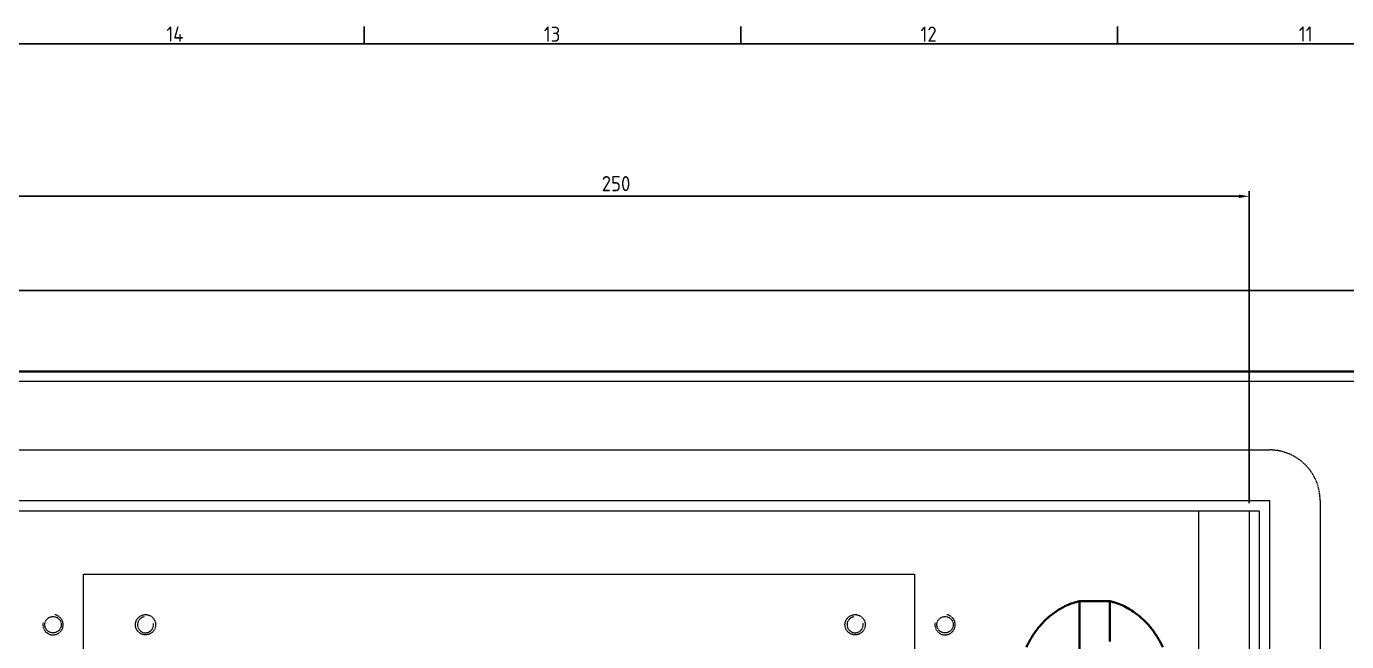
# Model space of a CAD drawing. Header units: millimetres. Extents: x 0 to 3567, y 0 to 2523.
# Drawn here: x 469 to 1250, y 2109 to 2473 of the extents above; entities that cross this region are included whole.
import ezdxf

# ---------------------------------------------------------------- set-up
doc = ezdxf.new("R2010")
doc.units = ezdxf.units.MM
doc.header["$LTSCALE"] = 3
doc.linetypes.add('DASHED', pattern=[0.2067, 0.1654, -0.0413])
doc.layers.get('0').update_dxf_attribs({"color": 3, "lineweight": 25, "true_color": 0x00ff00})
for name, color, linetype, lineweight, true_color in [('가려진 것(ISO)', 2, 'DASHED', 18, 0xffff00), ('가시적인 것(ISO)', 3, 'Continuous', 40, 0x00ff00), ('치수(ISO)', 2, 'Continuous', 25, 0xffff00)]:
    doc.layers.add(name, color=color, linetype=linetype, lineweight=lineweight, true_color=true_color)
doc.layers.add('경계(ISO)', color=7, linetype='Continuous', lineweight=25)
doc.layers.add('끊기 선(JIS)', color=7, linetype='Continuous', lineweight=25)
doc.styles.add('문자 텍스트_PSTEK_POSCO', font='isocp.shx')
doc.styles.add('치수 텍스트_PSTEK_POSCO', font='isocp.shx')
doc.dimstyles.new('치수_PSTEK_POSCO', dxfattribs={"dimscale": 3, "dimtxt": 3, "dimasz": 2, "dimexe": 1, "dimexo": 1.5, "dimgap": 1, "dimtad": 1, "dimrnd": 1e-08, "dimdsep": 46, "dimtxsty": '치수 텍스트_PSTEK_POSCO', "dimcen": 0.09, "dimdle": 10, "dimclrd": 7, "dimclre": 7, "dimclrt": 2, "dimadec": 1, "dimazin": 2, "dimtfac": 1, "dimtmove": 0, "dimatfit": 3, "dimfxl": 1, "dimtolj": 1, "dimlwd": -1, "dimlwe": -1, "dimarcsym": 0})

# ---------------------------------------------------------------- blocks, each defined once
blk = doc.blocks.new('경계 Default Border')
at = {"layer": '경계(ISO)'}
for p, q in [((222.94, 821), (222.94, 824.4)), ((297.25, 821), (297.25, 824.4)), ((371.56, 821), (371.56, 824.4))]:
    blk.add_line(p, q, dxfattribs=at)
at = {"layer": '경계(ISO)', "flags": 128}
blk.add_lwpolyline([(20, 20), (20, 821), (1169, 821), (1169, 20), (20, 20)], dxfattribs=at)
at = {"layer": '경계(ISO)', "color": 2, "true_color": 0xffff00, "char_height": 3, "attachment_point": 7, "style": '문자 텍스트_PSTEK_POSCO'}
for s, insert in [('14', (183.93, 821.4)), ('13', (258.41, 821.37)), ('12', (332.72, 821.37)), ('11', (407.37, 821.4))]:
    blk.add_mtext(s, dxfattribs=dict(at, insert=insert))
blk = doc.blocks.new('*D45')
at = {"layer": 'Defpoints', "color": 0, "transparency": 16777216}
for p in [(442.69, 2372.63), (442.69, 2186.41), (1192.69, 2186.41)]:
    blk.add_point(p, dxfattribs=at)
at = {"layer": '치수(ISO)', "color": 7, "transparency": 16777216}
for p, q in [((442.69, 2190.91), (442.69, 2375.63)), ((1192.69, 2190.91), (1192.69, 2375.63)), ((1186.69, 2372.63), (448.69, 2372.63))]:
    blk.add_line(p, q, dxfattribs=at)
for points in [[(448.69, 2373.63), (448.69, 2371.63), (442.69, 2372.63)], [(1186.69, 2373.63), (1186.69, 2371.63), (1192.69, 2372.63)]]:
    blk.add_solid(points, dxfattribs=at)
at = {"layer": '치수(ISO)', "color": 2, "transparency": 16777216, "insert": (809.47, 2380.13), "char_height": 9, "attachment_point": 4, "style": '치수 텍스트_PSTEK_POSCO'}
blk.add_mtext('\\A1;250', dxfattribs=at)

msp = doc.modelspace()

# ---------------------------------------------------------------- linework, layer by layer
at = {"layer": '가려진 것(ISO)'}
for p, q in [((1279.6861, 2262.9146), (361.6861, 2262.9146)), ((436.6861, 2222.4146), (1204.6861, 2222.4146)), ((436.6861, 2192.4146), (1204.6861, 2192.4146)), ((1204.6861, 2192.4146), (1204.6861, 1715.4146)), ((1234.6861, 2192.4146), (1234.6861, 1715.4146)), ((442.6861, 2186.4146), (1198.6861, 2186.4146)), ((1162.6861, 2186.4146), (1162.6861, 2006.4146)), ((1192.6861, 2186.4146), (1192.6861, 2006.4146)), ((1198.6861, 2186.4146), (1198.6861, 1721.4146)), ((502.6861, 2100.9146), (502.6861, 2148.9146)), ((502.6861, 2148.9146), (994.6861, 2148.9146)), ((994.6861, 2148.9146), (994.6861, 2100.9146))]:
    msp.add_line(p, q, dxfattribs=at)
for centre, radius in [((484.6861, 2118.9146), 4.863), ((539.4361, 2118.9146), 6), ((959.4361, 2118.9146), 6), ((1012.6861, 2118.9146), 4.863)]:
    msp.add_circle(centre, radius, dxfattribs=at)
for centre, radius, start, end in [((1204.6861, 2192.4146), 30, 0, 90), ((484.6861, 2118.9146), 6, 170, 80), ((539.4361, 2118.9146), 4.746, 100, 10), ((959.4361, 2118.9146), 4.746, 100, 10), ((1012.6861, 2118.9146), 6, 170, 80)]:
    msp.add_arc(centre, radius, start, end, dxfattribs=at)
at = {"layer": '가시적인 것(ISO)'}
for p, q in [((1285.6861, 2268.9146), (355.6861, 2268.9146)), ((1110.1861, 2132.8676), (1092.1861, 2132.8676)), ((1092.1861, 2108.9204), (1092.1861, 2132.8676)), ((1110.1861, 2108.9204), (1110.1861, 2132.8676)), ((1092.1861, 2089.2745), (1092.1861, 2108.9204))]:
    msp.add_line(p, q, dxfattribs=at)
for points, knots in [([(1060.7955, 2105.6094), (1062.3058, 2108.8625), (1064.1069, 2111.9813), (1068.3039, 2117.804), (1070.6936, 2120.498), (1074.6999, 2124.0921), (1076.1031, 2125.2136), (1079.7702, 2127.7983), (1082.1064, 2129.1476), (1085.7838, 2130.8211), (1087.0338, 2131.3187), (1089.5812, 2132.1892), (1090.8762, 2132.5616), (1092.1861, 2132.8676)], [-1.4373876, -1.4373876, -1.4373876, -1.4373876, -1.07799796, -1.07799796, -0.71829101, -0.71829101, -0.53864198, -0.53864198, -0.26919777, -0.26919777, -0.13451784, -0.13451784, -0.000001, -0.000001, -0.000001, -0.000001]), ([(1110.1861, 2132.8676), (1111.496, 2132.5616), (1112.791, 2132.1892), (1115.3384, 2131.3187), (1116.5885, 2130.8211), (1120.2658, 2129.1476), (1122.6021, 2127.7983), (1126.269, 2125.2136), (1127.6723, 2124.0921), (1131.6786, 2120.4981), (1134.0682, 2117.804), (1138.2653, 2111.9813), (1140.0664, 2108.8625), (1141.5767, 2105.6094)], [-1.43451955, -1.43451955, -1.43451955, -1.43451955, -1.30026929, -1.30026929, -1.16585639, -1.16585639, -0.89694514, -0.89694514, -0.71765182, -0.71765182, -0.35866508, -0.35866508, -0.000001, -0.000001, -0.000001, -0.000001])]:
    msp.add_open_spline(points, degree=3, knots=knots, dxfattribs=at)
at = {"layer": '끊기 선(JIS)'}
msp.add_line((310.6278, 2316.8132), (1319.3175, 2316.8132), dxfattribs=at)

# ---------------------------------------------------------------- block references
at = {"xscale": 3, "yscale": 3, "zscale": 3}
msp.add_blockref('경계 Default Border', (0, 0), dxfattribs=at)

# ---------------------------------------------------------------- dimensions: what is measured, and where the dimension line sits
at = {"layer": '치수(ISO)', "color": 7}
dim = msp.add_linear_dim(base=(442.6861, 2372.632), p1=(1192.6861, 2186.4146), p2=(442.6861, 2186.4146), angle=180, dimstyle='치수_PSTEK_POSCO', override={"dimdec": 2, "dimlfac": 0.333333, "dimtp": 0, "dimtm": 0, "dimtdec": 2, "dimtofl": 0, "dimatfit": 1}, dxfattribs=at)
dim.commit()
dim.dimension.update_dxf_attribs({"geometry": '*D45', "text_midpoint": (817.6861, 2372.632), "dimtype": 160})

doc.saveas('drawing.dxf')
